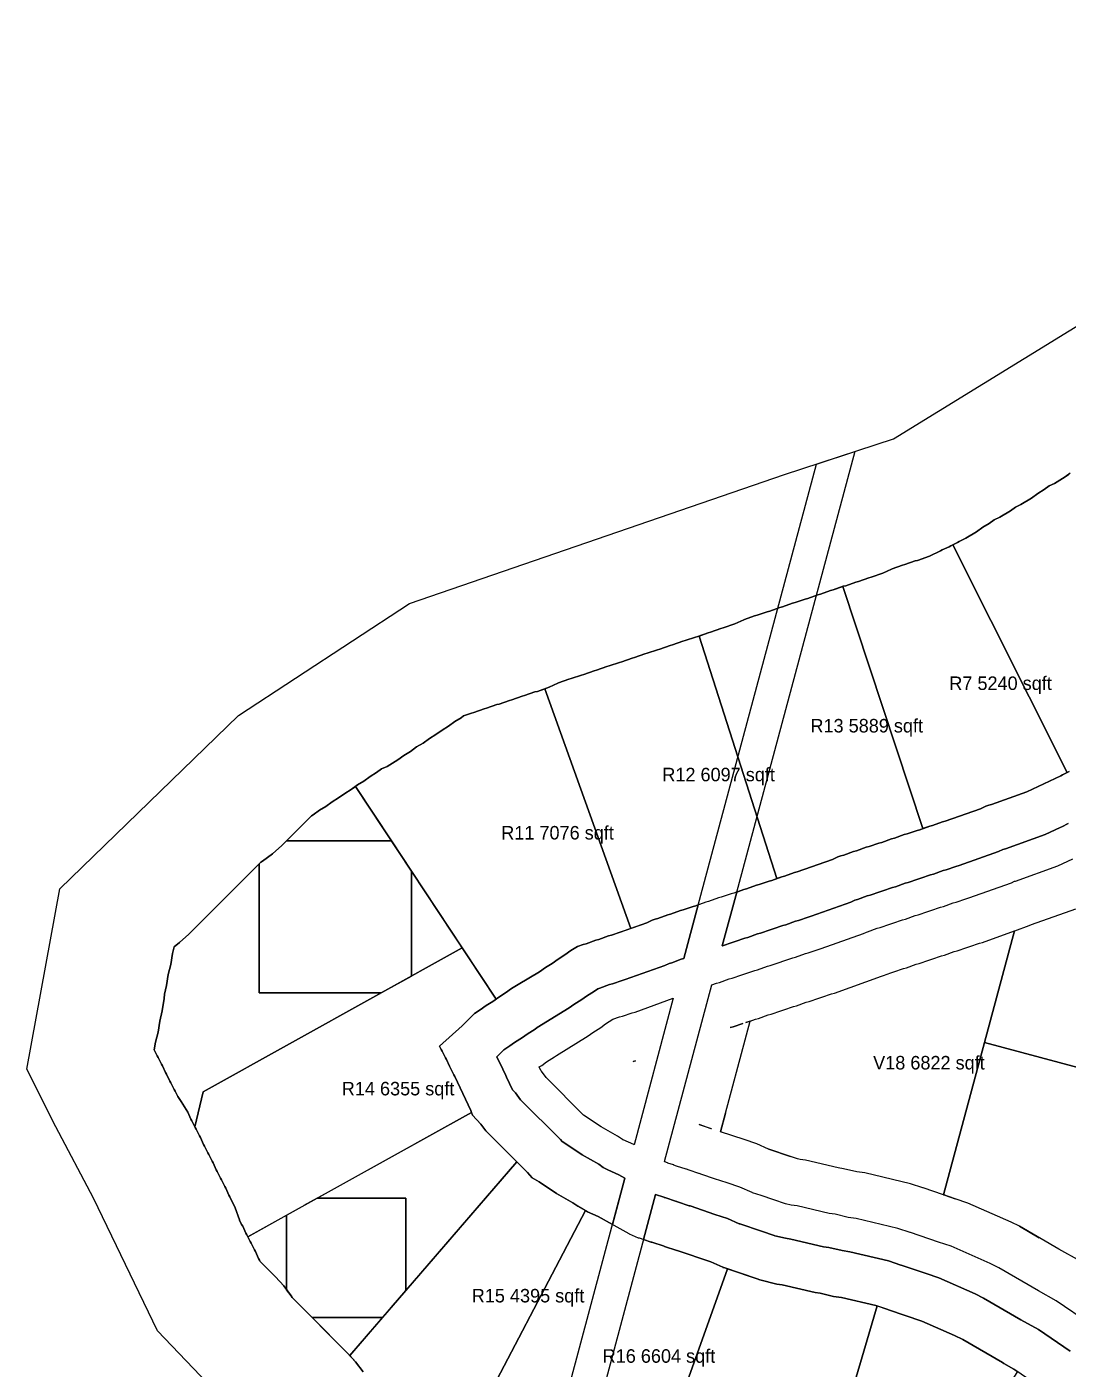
# Model space of a CAD drawing. Header units: metres. Extents: x 119 to 464, y -551 to -55.
# Drawn here: x 118.9 to 242.2, y -213.8 to -54.9 of the extents above; entities that cross this region are included whole.
import ezdxf

# ---------------------------------------------------------------- set-up
doc = ezdxf.new("R2010")
doc.units = ezdxf.units.M
for name, color, linetype in [('AMENITIES', 6, 'Continuous'), ('COLONY', 3, 'Continuous'), ('GARDENS', 82, 'Continuous'), ('PLOTS', 1, 'Continuous'), ('RIVER_PROMENADE', 62, 'Continuous'), ('ROADS', 8, 'Continuous'), ('TEXT', 7, 'Continuous')]:
    doc.layers.add(name, color=color, linetype=linetype)

msp = doc.modelspace()

# ---------------------------------------------------------------- linework, layer by layer
at = {"layer": 'AMENITIES'}
for points in [[(164.44, -167.31), (160.87, -169.3), (146.44, -169.3), (146.44, -154.03), (146.63, -153.84), (146.83, -153.72), (148.02, -152.85), (149.11, -151.86), (149.67, -151.3), (162.08, -151.3), (164.44, -154.87), (164.44, -167.31)], [(163.79, -193.61), (163.79, -204.51), (161.02, -207.73), (152.7, -207.73), (150.34, -205.37), (150.22, -205.17), (149.68, -204.43), (149.68, -195.62), (153.29, -193.61), (163.79, -193.61)]]:
    msp.add_lwpolyline(points, close=True, dxfattribs=at)
at = {"layer": 'COLONY'}
msp.add_lwpolyline([(151.35, -227.07), (134.39, -209.29), (126.82, -193.61), (122.36, -185.17), (118.94, -178.32), (122.83, -156.97), (143.97, -136.46), (164.23, -123.19), (208.6, -107.93), (221.48, -103.71), (247.6, -87.66), (258.4, -72.16), (277.21, -65.62), (293.47, -62.5), (331.12, -57.65), (352.37, -54.94)], dxfattribs=at)
at = {"layer": 'GARDENS'}
for points in [[(176.51, -240.56), (189.72, -191.24), (188.98, -190.83), (187.69, -190.26), (187.15, -189.95), (186.61, -189.59), (184.65, -188.45), (182.61, -187.09), (182.29, -186.9), (182.08, -186.67), (177.37, -181.96), (176.75, -181.14), (176.4, -180.76), (175.7, -179.28), (175.63, -179.09), (175.25, -178.32), (174.56, -176.85), (175.38, -176.03), (176.11, -175.58), (176.65, -175.17), (177.61, -174.58), (178.15, -174.17), (179.11, -173.58), (179.33, -173.41), (183.11, -171.08), (183.65, -170.67), (184.61, -170.08), (185.15, -169.67), (186.11, -169.08), (186.49, -168.8), (186.75, -168.73), (187.89, -168.32), (188.25, -168.23), (189.39, -167.82), (189.75, -167.73), (194.43, -166.05), (194.94, -165.81), (195.25, -165.73), (196.39, -165.32), (196.69, -165.24), (212.38, -106.69), (216.92, -105.2), (201.24, -163.73), (201.25, -163.73), (202.39, -163.32), (202.75, -163.23), (203.89, -162.82), (204.25, -162.73), (205.39, -162.32), (205.75, -162.23), (206.89, -161.82), (207.25, -161.73), (208.39, -161.32), (208.75, -161.23), (209.89, -160.82), (210.25, -160.73), (211.39, -160.32), (211.75, -160.23), (216.43, -158.55), (216.94, -158.31), (217.25, -158.23), (218.39, -157.82), (218.75, -157.73), (219.89, -157.32), (220.25, -157.23), (221.39, -156.82), (221.75, -156.73), (222.89, -156.32), (223.25, -156.23), (224.39, -155.82), (224.75, -155.73), (225.89, -155.32), (226.25, -155.23), (227.39, -154.82), (227.75, -154.73), (228.89, -154.32), (229.25, -154.23), (233.93, -152.55), (234.44, -152.31), (234.75, -152.23), (239.43, -150.55), (241.22, -149.7), (241.41, -149.63), (242.18, -149.25)], [(242.41, -211.71), (238.64, -209.14), (236.58, -207.99), (232.16, -205.42), (231.16, -204.92), (226.87, -203.02), (225.37, -202.52), (222.42, -201.52), (222.36, -201.51), (220.92, -201.02), (216.34, -199.94), (215.41, -199.81), (213.84, -199.44), (213.2, -199.35), (209.34, -198.44), (208.7, -198.35), (207.45, -198.06), (207.37, -198.02), (205.87, -197.52), (203.3, -196.65), (203.25, -196.63), (201.87, -196.02), (200.37, -195.52), (197.42, -194.52), (197.36, -194.51), (197.31, -194.49), (195.92, -194.02), (195.86, -194.01), (195.81, -193.99), (194.42, -193.52), (194.36, -193.51), (194.31, -193.49), (193.35, -193.17), (180.3, -241.88)]]:
    msp.add_lwpolyline(points, dxfattribs=at)
for points in [[(152.63, -148.34), (152.83, -148.22), (153.57, -147.68), (154.33, -147.22), (155.07, -146.68), (155.83, -146.22), (156.57, -145.68), (157.33, -145.22), (157.83, -144.86), (162.08, -151.3), (149.67, -151.3), (149.11, -151.86), (152.63, -148.34)], [(138.36, -184.23), (137.98, -183.43), (137.22, -182.17), (136.79, -181.58), (136.48, -180.93), (136.36, -180.73), (135.98, -179.93), (135.86, -179.73), (135.48, -178.93), (135.36, -178.73), (134.98, -177.93), (134.86, -177.73), (134.48, -176.93), (134.36, -176.73), (134.02, -176.02), (134.16, -175.13), (134.46, -173.93), (134.66, -172.63), (134.96, -171.43), (135.18, -169.97), (135.21, -169.43), (135.46, -168.43), (135.66, -167.13), (135.96, -165.93), (136.16, -164.63), (136.36, -163.83), (137.02, -163.35), (138.11, -162.36), (146.44, -154.03), (146.44, -169.3), (160.87, -169.3), (164.44, -167.31), (164.44, -154.87), (170.45, -163.97), (139.81, -181.01), (138.82, -185.15), (138.48, -184.43), (138.36, -184.23)], [(201.24, -163.73), (202.95, -157.36), (203.78, -157.06), (202.95, -157.36), (201.24, -163.73)], [(198.11, -158.98), (198.39, -158.88), (196.69, -165.24), (198.39, -158.88), (198.11, -158.98)], [(235.81, -161.96), (235.81, -161.96), (235.81, -161.96), (235.81, -161.96), (235.81, -161.96), (235.81, -161.96), (235.81, -161.96), (235.81, -161.96), (235.81, -161.96)], [(237.81, -161.22), (237.81, -161.22), (237.81, -161.22), (237.81, -161.22), (237.81, -161.22), (237.81, -161.22)], [(231.67, -163.41), (231.67, -163.41), (231.67, -163.41), (231.67, -163.41)], [(227.17, -164.91), (227.17, -164.91), (227.17, -164.91), (227.17, -164.91)], [(228.67, -164.41), (228.67, -164.41), (228.67, -164.41), (228.67, -164.41)], [(230.17, -163.91), (230.17, -163.91), (230.17, -163.91), (230.17, -163.91)], [(222.67, -166.41), (222.67, -166.41), (222.67, -166.41), (222.67, -166.41)], [(224.17, -165.91), (224.17, -165.91), (224.17, -165.91), (224.17, -165.91)], [(225.67, -165.41), (225.67, -165.41), (225.67, -165.41), (225.67, -165.41)], [(220.31, -167.22), (220.31, -167.22), (220.31, -167.22), (220.31, -167.22)], [(221.17, -166.91), (221.17, -166.91), (221.17, -166.91), (221.17, -166.91)], [(212.67, -169.91), (212.67, -169.91), (212.65, -169.92), (212.65, -169.92), (212.65, -169.92), (212.67, -169.91), (212.67, -169.91)], [(214.17, -169.41), (214.17, -169.41), (214.17, -169.41), (214.17, -169.41)], [(208.17, -171.41), (208.17, -171.41), (208.17, -171.41), (208.17, -171.41), (208.17, -171.41), (208.17, -171.41)], [(209.67, -170.91), (209.67, -170.91), (209.67, -170.91), (209.67, -170.91), (209.67, -170.91), (209.67, -170.91)], [(211.17, -170.41), (211.17, -170.41), (211.17, -170.41), (211.17, -170.41), (211.17, -170.41), (211.17, -170.41)], [(202.52, -173.33), (202.17, -173.41), (202.52, -173.32), (203.67, -172.91), (202.52, -173.33)], [(204.55, -172.63), (204.55, -172.63), (204.55, -172.63), (204.55, -172.63), (204.55, -172.63), (204.55, -172.64), (204.55, -172.64), (204.55, -172.64), (204.55, -172.64), (204.55, -172.64), (204.55, -172.64), (204.55, -172.64), (204.55, -172.64), (204.55, -172.64), (204.02, -172.82), (204.55, -172.63)], [(205.17, -172.41), (205.17, -172.41), (205.17, -172.41), (205.17, -172.41), (205.17, -172.41), (205.17, -172.41)], [(206.67, -171.91), (206.67, -171.91), (206.67, -171.91), (206.67, -171.91), (206.67, -171.91), (206.67, -171.91)], [(232.27, -175.17), (232.27, -175.17), (232.27, -175.17), (232.27, -175.17), (232.27, -175.17), (232.27, -175.17), (232.27, -175.17), (232.27, -175.17), (232.27, -175.17), (232.27, -175.17), (232.27, -175.17), (232.27, -175.17), (232.27, -175.17)], [(190.7, -177.4), (190.95, -177.34), (190.7, -177.41), (190.7, -177.4)], [(172.67, -184.84), (173.24, -185.61), (176.92, -189.29), (162.05, -206.53), (163.79, -204.51), (163.79, -193.61), (153.29, -193.61), (151.73, -194.48), (171.57, -183.45), (171.68, -183.76), (172.67, -184.84)], [(201.63, -183.52), (201.04, -185.73), (201.04, -185.73), (201.63, -183.52)], [(199.93, -185.36), (199.97, -185.38), (199.93, -185.37), (198.52, -184.89), (199.93, -185.36)], [(203.81, -186.67), (203.81, -186.67), (203.81, -186.67), (203.81, -186.67)], [(206.75, -187.81), (206.75, -187.81), (206.75, -187.81), (206.75, -187.81), (206.75, -187.81), (206.75, -187.81)], [(209.31, -188.67), (209.31, -188.67), (206.75, -187.81), (209.31, -188.67)], [(210.15, -188.95), (210.15, -188.95), (210.15, -188.95), (210.15, -188.95), (210.15, -188.95), (210.15, -188.95)], [(210.44, -189.02), (210.44, -189.02), (210.44, -189.02), (210.44, -189.02), (210.44, -189.02), (210.44, -189.02)], [(214.94, -190.02), (214.94, -190.02), (214.94, -190.02), (214.94, -190.02), (214.94, -190.02), (214.94, -190.02)], [(217.15, -190.48), (217.15, -190.48), (217.15, -190.48), (217.15, -190.48), (217.15, -190.48), (217.15, -190.48)], [(192.84, -198.79), (191.93, -198.48), (193.35, -193.17), (191.93, -198.48), (192.84, -198.79)], [(224.97, -192.38), (224.97, -192.38), (224.97, -192.38), (224.97, -192.38), (224.97, -192.38), (224.97, -192.38)], [(227.43, -193.21), (227.43, -193.21), (227.43, -193.21), (227.43, -193.21), (227.43, -193.21), (227.43, -193.21), (227.44, -193.21), (227.43, -193.21), (227.43, -193.21)], [(228.81, -193.67), (228.81, -193.67), (227.44, -193.21), (228.81, -193.67)], [(149.35, -203.98), (148.36, -202.89), (146.55, -201.08), (146.48, -200.93), (146.36, -200.73), (145.98, -199.93), (145.86, -199.73), (145.48, -198.93), (145.36, -198.73), (145.1, -198.17), (149.68, -195.62), (149.68, -204.43), (150.22, -205.17), (149.35, -203.98)], [(188.26, -196.71), (186.54, -195.76), (188.26, -196.71), (188.26, -196.71)], [(236.41, -196.93), (236.41, -196.93), (236.41, -196.93), (236.42, -196.93), (236.42, -196.93), (236.42, -196.93), (236.42, -196.93), (236.42, -196.93), (236.42, -196.93), (238.74, -198.28), (236.41, -196.93), (236.41, -196.93)], [(157.15, -212.21), (156.86, -211.89), (152.7, -207.73), (161.02, -207.73), (157.15, -212.21)]]:
    msp.add_lwpolyline(points, close=True, dxfattribs=at)
at = {"layer": 'PLOTS'}
for points in [[(242.3, -143.09), (242.06, -143.2), (228.51, -116.25), (229.07, -115.98), (229.07, -115.98), (229.27, -115.86), (230.07, -115.48), (231.33, -114.72), (232.07, -114.18), (232.83, -113.72), (233.42, -113.29), (234.07, -112.98), (235.33, -112.22), (235.92, -111.79), (236.57, -111.48), (237.83, -110.72), (238.57, -110.18), (239.33, -109.72), (239.92, -109.29), (240.57, -108.98), (241.83, -108.22), (242.27, -107.9)], [(258.76, -182.27), (232.27, -175.17), (232.27, -175.17), (232.27, -175.17), (232.27, -175.17), (232.27, -175.17), (235.81, -161.96), (235.81, -161.96), (235.81, -161.96), (235.81, -161.96), (235.81, -161.96), (235.87, -161.94), (237.57, -161.33), (237.57, -161.33), (237.57, -161.33), (237.57, -161.33), (237.81, -161.22), (237.81, -161.22), (237.81, -161.22), (237.81, -161.22), (243.07, -159.33)], [(243.63, -201.06), (241.07, -199.63), (241.07, -199.63), (241.07, -199.63), (241.07, -199.63), (241.07, -199.63), (241.07, -199.63), (241.06, -199.63), (241.06, -199.63), (241.06, -199.63), (236.42, -196.93), (236.42, -196.93), (236.42, -196.93), (236.42, -196.93), (236.42, -196.93), (236.42, -196.93), (236.41, -196.93), (236.41, -196.93), (236.41, -196.93), (235.41, -196.43), (235.41, -196.43), (230.31, -194.17), (230.31, -194.17), (228.81, -193.67), (227.44, -193.21), (227.43, -193.21), (227.43, -193.21), (232.27, -175.17), (232.27, -175.17), (232.27, -175.17), (258.76, -182.27)], [(158.72, -214.17), (157.85, -212.98), (157.15, -212.21), (176.92, -189.29), (178.19, -190.56), (178.75, -191.18), (179.56, -191.66), (181.63, -193.04), (183.56, -194.16), (184.13, -194.54), (185.05, -195.07), (171.06, -221.82)], [(171.06, -221.82), (185.05, -195.07), (185.27, -195.2), (186.54, -195.76), (190.17, -197.77), (190.22, -197.81), (191.29, -198.28), (191.32, -198.29), (191.34, -198.29), (191.41, -198.31), (192.84, -198.79), (192.91, -198.81), (194.34, -199.29), (194.41, -199.31), (195.84, -199.79), (195.91, -199.81), (199.87, -201.15), (201.29, -201.78), (201.32, -201.79), (201.34, -201.79), (201.41, -201.81), (201.85, -201.96), (191.73, -230.37)], [(191.73, -230.37), (201.85, -201.96), (205.37, -203.15), (205.67, -203.28), (207.71, -203.76), (208.33, -203.85), (212.21, -204.76), (212.83, -204.85), (214.41, -205.22), (215.33, -205.35), (219.41, -206.31), (219.55, -206.36), (211.05, -235.32)]]:
    msp.add_lwpolyline(points, dxfattribs=at)
for points in [[(215.56, -121.17), (215.85, -121.1), (217.06, -120.67), (217.35, -120.6), (218.56, -120.17), (218.85, -120.1), (220.24, -119.61), (221.28, -119.12), (221.35, -119.1), (222.56, -118.67), (222.85, -118.6), (224.06, -118.17), (224.35, -118.1), (225.74, -117.61), (227.07, -116.98), (227.27, -116.86), (228.07, -116.48), (228.27, -116.36), (228.51, -116.25), (242.06, -143.2), (241.51, -143.47), (241.3, -143.59), (237.29, -145.49), (233.11, -146.98), (232.78, -147.06), (232.42, -147.19), (231.79, -147.49), (227.61, -148.98), (227.28, -149.06), (226.11, -149.48), (225.78, -149.56), (224.98, -149.85), (215.51, -121.19), (215.56, -121.17)], [(199.56, -126.67), (199.85, -126.6), (201.06, -126.17), (201.35, -126.1), (202.74, -125.61), (203.78, -125.12), (203.85, -125.1), (205.06, -124.67), (205.35, -124.6), (206.56, -124.17), (206.85, -124.1), (208.06, -123.67), (208.35, -123.6), (209.56, -123.17), (209.85, -123.1), (211.06, -122.67), (211.35, -122.6), (212.56, -122.17), (212.85, -122.1), (214.06, -121.67), (214.35, -121.6), (215.51, -121.19), (224.98, -149.85), (224.61, -149.98), (224.28, -150.06), (223.11, -150.48), (222.78, -150.56), (221.61, -150.98), (221.28, -151.06), (220.11, -151.48), (219.78, -151.56), (218.61, -151.98), (218.28, -152.06), (217.11, -152.48), (216.78, -152.56), (215.61, -152.98), (215.28, -153.06), (214.92, -153.19), (214.29, -153.49), (210.11, -154.98), (209.78, -155.06), (208.61, -155.48), (208.28, -155.56), (207.69, -155.77), (198.5, -127.05), (199.56, -126.67)], [(180.74, -133.11), (181.78, -132.62), (181.85, -132.6), (183.06, -132.17), (183.35, -132.1), (184.56, -131.67), (184.85, -131.6), (186.06, -131.17), (186.35, -131.1), (187.56, -130.67), (187.85, -130.6), (189.06, -130.17), (189.35, -130.1), (190.56, -129.67), (190.85, -129.6), (192.06, -129.17), (192.35, -129.1), (193.56, -128.67), (193.85, -128.6), (195.06, -128.17), (195.35, -128.1), (196.56, -127.67), (196.85, -127.6), (198.06, -127.17), (198.35, -127.1), (198.5, -127.05), (207.69, -155.77), (207.11, -155.98), (206.78, -156.06), (205.61, -156.48), (205.28, -156.56), (204.11, -156.98), (203.78, -157.06), (202.61, -157.48), (202.28, -157.56), (201.11, -157.98), (200.78, -158.06), (199.61, -158.48), (199.28, -158.56), (198.11, -158.98), (197.78, -159.06), (196.61, -159.48), (196.28, -159.56), (195.11, -159.98), (194.78, -160.06), (193.61, -160.48), (193.28, -160.56), (192.92, -160.69), (192.29, -160.99), (190.41, -161.66), (180.24, -133.29), (180.74, -133.11)], [(158.07, -144.68), (158.83, -144.22), (159.57, -143.68), (160.33, -143.22), (160.92, -142.79), (161.57, -142.48), (162.83, -141.72), (163.57, -141.18), (164.33, -140.72), (165.07, -140.18), (165.83, -139.72), (166.57, -139.18), (167.33, -138.72), (168.07, -138.18), (168.83, -137.72), (169.57, -137.18), (170.33, -136.72), (170.63, -136.5), (171.56, -136.17), (171.85, -136.1), (173.06, -135.67), (173.35, -135.6), (174.56, -135.17), (174.85, -135.1), (176.06, -134.67), (176.35, -134.6), (177.56, -134.17), (177.85, -134.1), (179.06, -133.67), (179.35, -133.6), (180.24, -133.29), (190.41, -161.66), (188.11, -162.48), (187.78, -162.56), (186.61, -162.98), (186.28, -163.06), (185.11, -163.48), (184.78, -163.56), (184.11, -163.8), (184.1, -163.81), (183.31, -164.29), (182.6, -164.81), (181.81, -165.29), (181.1, -165.81), (180.31, -166.29), (179.6, -166.81), (177.1, -168.31), (176.31, -168.79), (175.6, -169.31), (174.81, -169.79), (174.46, -170.05), (157.83, -144.86), (158.07, -144.68)], [(227.43, -193.21), (227.43, -193.21), (227.43, -193.21), (227.43, -193.21), (225.02, -192.39), (225.02, -192.39), (225.02, -192.39), (225.02, -192.39), (224.97, -192.38), (224.97, -192.38), (224.97, -192.38), (224.97, -192.38), (223.52, -191.89), (223.52, -191.89), (223.52, -191.89), (223.52, -191.89), (218.1, -190.61), (218.1, -190.61), (218.1, -190.61), (218.1, -190.61), (217.15, -190.48), (217.15, -190.48), (217.15, -190.48), (217.15, -190.48), (215.6, -190.11), (215.6, -190.11), (215.6, -190.11), (215.6, -190.11), (214.94, -190.02), (214.94, -190.02), (214.94, -190.02), (214.94, -190.02), (211.1, -189.11), (211.1, -189.11), (211.1, -189.11), (211.1, -189.11), (210.44, -189.02), (210.44, -189.02), (210.44, -189.02), (210.44, -189.02), (210.15, -188.95), (210.15, -188.95), (210.15, -188.95), (210.15, -188.95), (209.31, -188.67), (206.75, -187.81), (206.75, -187.81), (206.75, -187.81), (206.75, -187.81), (206.71, -187.79), (206.71, -187.79), (206.71, -187.79), (206.71, -187.79), (205.31, -187.17), (205.31, -187.17), (205.31, -187.17), (205.31, -187.17), (203.81, -186.67), (201.04, -185.73), (201.04, -185.73), (201.04, -185.73), (201.04, -185.73), (201.04, -185.73), (204.55, -172.64), (204.55, -172.64), (204.55, -172.64), (204.55, -172.64), (204.55, -172.64), (204.55, -172.64), (204.55, -172.64), (204.55, -172.64), (204.55, -172.64), (204.55, -172.64), (204.55, -172.64), (204.55, -172.64), (204.55, -172.64), (204.55, -172.63), (204.55, -172.63), (204.55, -172.63), (204.55, -172.63), (204.55, -172.63), (205.17, -172.41), (205.17, -172.41), (205.17, -172.41), (205.17, -172.41), (205.52, -172.32), (205.52, -172.32), (205.52, -172.32), (205.52, -172.32), (206.67, -171.91), (206.67, -171.91), (206.67, -171.91), (206.67, -171.91), (207.02, -171.82), (207.02, -171.82), (207.02, -171.82), (207.02, -171.82), (208.17, -171.41), (208.17, -171.41), (208.17, -171.41), (208.17, -171.41), (208.52, -171.32), (208.52, -171.32), (208.52, -171.32), (208.52, -171.32), (209.67, -170.91), (209.67, -170.91), (209.67, -170.91), (209.67, -170.91), (210.02, -170.82), (210.02, -170.82), (210.02, -170.82), (210.02, -170.82), (211.17, -170.41), (211.17, -170.41), (211.17, -170.41), (211.17, -170.41), (211.52, -170.32), (211.52, -170.32), (211.52, -170.32), (211.52, -170.32), (212.65, -169.92), (212.65, -169.92), (212.65, -169.92), (212.67, -169.91), (212.67, -169.91), (213.02, -169.82), (213.02, -169.82), (214.17, -169.41), (214.17, -169.41), (214.52, -169.32), (214.52, -169.32), (220.07, -167.33), (220.07, -167.33), (220.31, -167.22), (220.31, -167.22), (221.17, -166.91), (221.17, -166.91), (221.52, -166.82), (221.52, -166.82), (222.67, -166.41), (222.67, -166.41), (223.02, -166.32), (223.02, -166.32), (224.17, -165.91), (224.17, -165.91), (224.52, -165.82), (224.52, -165.82), (225.67, -165.41), (225.67, -165.41), (226.02, -165.32), (226.02, -165.32), (227.17, -164.91), (227.17, -164.91), (227.52, -164.82), (227.52, -164.82), (228.67, -164.41), (228.67, -164.41), (229.02, -164.32), (229.02, -164.32), (230.17, -163.91), (230.17, -163.91), (230.52, -163.82), (230.52, -163.82), (231.67, -163.41), (231.67, -163.41), (232.02, -163.32), (232.02, -163.32), (235.81, -161.96), (235.81, -161.96), (235.81, -161.96), (232.27, -175.17), (232.27, -175.17), (232.27, -175.17), (232.27, -175.17), (227.43, -193.21), (227.43, -193.21)], [(144.98, -197.93), (144.86, -197.73), (144.48, -196.93), (144.36, -196.73), (144.12, -196.22), (144.1, -196.15), (143.61, -194.76), (142.98, -193.43), (142.86, -193.23), (142.48, -192.43), (142.36, -192.23), (141.98, -191.43), (141.86, -191.23), (141.48, -190.43), (141.36, -190.23), (140.98, -189.43), (140.86, -189.23), (140.48, -188.43), (140.36, -188.23), (139.98, -187.43), (139.86, -187.23), (139.48, -186.43), (139.36, -186.23), (138.98, -185.43), (138.86, -185.23), (138.82, -185.15), (139.81, -181.01), (170.45, -163.97), (174.46, -170.05), (174.1, -170.31), (173.31, -170.79), (172.6, -171.31), (171.9, -171.73), (170.44, -173.19), (167.78, -175.6), (167.97, -175.99), (168.09, -176.2), (168.47, -176.99), (168.59, -177.2), (168.97, -177.99), (169.09, -178.2), (169.47, -178.99), (169.59, -179.2), (171.49, -183.21), (171.57, -183.45), (145.1, -198.17), (144.98, -197.93)], [(219.07, -239.02), (218.42, -238.71), (217.83, -238.28), (216.57, -237.52), (215.77, -237.14), (215.57, -237.02), (214.24, -236.39), (212.85, -235.9), (212.56, -235.83), (211.35, -235.4), (211.05, -235.32), (219.55, -206.36), (220.84, -206.79), (220.91, -206.81), (224.87, -208.15), (228.7, -209.84), (229.7, -210.34), (234.39, -213.06), (234.56, -213.16), (235.75, -213.82), (236.19, -214.12), (219.77, -239.44), (219.07, -239.02)]]:
    msp.add_lwpolyline(points, close=True, dxfattribs=at)
at = {"layer": 'RIVER_PROMENADE'}
for points in [[(151.35, -227.07), (134.39, -209.29), (126.82, -193.61), (122.36, -185.17), (118.94, -178.32), (122.83, -156.97), (143.97, -136.46), (164.23, -123.19), (208.6, -107.93), (221.48, -103.71), (247.6, -87.66), (258.4, -72.16), (277.21, -65.62), (293.47, -62.5), (331.12, -57.65), (352.37, -54.94)], [(242.42, -107.79), (241.83, -108.22), (240.57, -108.98), (239.92, -109.29), (239.33, -109.72), (238.57, -110.18), (237.83, -110.72), (236.57, -111.48), (235.92, -111.79), (235.33, -112.22), (234.07, -112.98), (233.42, -113.29), (232.83, -113.72), (232.07, -114.18), (231.33, -114.72), (230.07, -115.48), (229.27, -115.86), (229.07, -115.98), (228.27, -116.36), (228.07, -116.48), (227.27, -116.86), (227.07, -116.98), (225.74, -117.61), (224.35, -118.1), (224.06, -118.17), (222.85, -118.6), (222.56, -118.67), (221.35, -119.1), (221.28, -119.12), (220.24, -119.61), (218.85, -120.1), (218.56, -120.17), (217.35, -120.6), (217.06, -120.67), (215.85, -121.1), (215.56, -121.17), (214.35, -121.6), (214.06, -121.67), (212.85, -122.1), (212.56, -122.17), (211.35, -122.6), (211.06, -122.67), (209.85, -123.1), (209.56, -123.17), (208.35, -123.6), (208.06, -123.67), (206.85, -124.1), (206.56, -124.17), (205.35, -124.6), (205.06, -124.67), (203.85, -125.1), (203.78, -125.12), (202.74, -125.61), (201.35, -126.1), (201.06, -126.17), (199.85, -126.6), (199.56, -126.67), (198.35, -127.1), (198.06, -127.17), (196.85, -127.6), (196.56, -127.67), (195.35, -128.1), (195.06, -128.17), (193.85, -128.6), (193.56, -128.67), (192.35, -129.1), (192.06, -129.17), (190.85, -129.6), (190.56, -129.67), (189.35, -130.1), (189.06, -130.17), (187.85, -130.6), (187.56, -130.67), (186.35, -131.1), (186.06, -131.17), (184.85, -131.6), (184.56, -131.67), (183.35, -132.1), (183.06, -132.17), (181.85, -132.6), (181.78, -132.62), (180.74, -133.11), (179.35, -133.6), (179.06, -133.67), (177.85, -134.1), (177.56, -134.17), (176.35, -134.6), (176.06, -134.67), (174.85, -135.1), (174.56, -135.17), (173.35, -135.6), (173.06, -135.67), (171.85, -136.1), (171.56, -136.17), (170.63, -136.5), (170.33, -136.72), (169.57, -137.18), (168.83, -137.72), (168.07, -138.18), (167.33, -138.72), (166.57, -139.18), (165.83, -139.72), (165.07, -140.18), (164.33, -140.72), (163.57, -141.18), (162.83, -141.72), (161.57, -142.48), (160.92, -142.79), (160.33, -143.22), (159.57, -143.68), (158.83, -144.22), (158.07, -144.68), (157.33, -145.22), (156.57, -145.68), (155.83, -146.22), (155.07, -146.68), (154.33, -147.22), (153.57, -147.68), (152.83, -148.22), (152.63, -148.34), (149.11, -151.86), (148.02, -152.85), (146.83, -153.72), (146.63, -153.84), (138.11, -162.36), (137.02, -163.35), (136.36, -163.83), (136.16, -164.63), (135.96, -165.93), (135.66, -167.13), (135.46, -168.43), (135.21, -169.43), (135.18, -169.97), (134.96, -171.43), (134.66, -172.63), (134.46, -173.93), (134.16, -175.13), (134.02, -176.02), (134.36, -176.73), (134.48, -176.93), (134.86, -177.73), (134.98, -177.93), (135.36, -178.73), (135.48, -178.93), (135.86, -179.73), (135.98, -179.93), (136.36, -180.73), (136.48, -180.93), (136.79, -181.58), (137.22, -182.17), (137.98, -183.43), (138.36, -184.23), (138.48, -184.43), (138.86, -185.23), (138.98, -185.43), (139.36, -186.23), (139.48, -186.43), (139.86, -187.23), (139.98, -187.43), (140.36, -188.23), (140.48, -188.43), (140.86, -189.23), (140.98, -189.43), (141.36, -190.23), (141.48, -190.43), (141.86, -191.23), (141.98, -191.43), (142.36, -192.23), (142.48, -192.43), (142.86, -193.23), (142.98, -193.43), (143.61, -194.76), (144.1, -196.15), (144.12, -196.22), (144.36, -196.73), (144.48, -196.93), (144.86, -197.73), (144.98, -197.93), (145.36, -198.73), (145.48, -198.93), (145.86, -199.73), (145.98, -199.93), (146.36, -200.73), (146.48, -200.93), (146.55, -201.08), (148.36, -202.89), (149.35, -203.98), (150.22, -205.17), (150.34, -205.37), (156.86, -211.89), (157.85, -212.98), (158.72, -214.17)]]:
    msp.add_lwpolyline(points, dxfattribs=at)
at = {"layer": 'ROADS'}
for points in [[(242.18, -149.25), (241.41, -149.63), (241.22, -149.7), (239.43, -150.55), (234.75, -152.23), (234.44, -152.31), (233.93, -152.55), (229.25, -154.23), (228.89, -154.32), (227.75, -154.73), (227.39, -154.82), (226.25, -155.23), (225.89, -155.32), (224.75, -155.73), (224.39, -155.82), (223.25, -156.23), (222.89, -156.32), (221.75, -156.73), (221.39, -156.82), (220.25, -157.23), (219.89, -157.32), (218.75, -157.73), (218.39, -157.82), (217.25, -158.23), (216.94, -158.31), (216.43, -158.55), (211.75, -160.23), (211.39, -160.32), (210.25, -160.73), (209.89, -160.82), (208.75, -161.23), (208.39, -161.32), (207.25, -161.73), (206.89, -161.82), (205.75, -162.23), (205.39, -162.32), (204.25, -162.73), (203.89, -162.82), (202.75, -163.23), (202.39, -163.32), (201.25, -163.73), (201.24, -163.73), (202.95, -157.36), (203.78, -157.06), (203.78, -157.06), (204.11, -156.98), (205.28, -156.56), (205.61, -156.48), (206.78, -156.06), (207.11, -155.98), (208.28, -155.56), (208.61, -155.48), (209.78, -155.06), (210.11, -154.98), (214.29, -153.49), (214.92, -153.19), (215.28, -153.06), (215.61, -152.98), (216.78, -152.56), (217.11, -152.48), (218.28, -152.06), (218.61, -151.98), (219.78, -151.56), (220.11, -151.48), (221.28, -151.06), (221.61, -150.98), (222.78, -150.56), (223.11, -150.48), (224.28, -150.06), (224.61, -149.98), (225.78, -149.56), (226.11, -149.48), (227.28, -149.06), (227.61, -148.98), (231.79, -147.49), (232.42, -147.19), (232.78, -147.06), (233.11, -146.98), (237.29, -145.49), (241.3, -143.59), (241.51, -143.47), (242.3, -143.09)], [(244.81, -208.51), (240.74, -205.74), (238.65, -204.57), (233.95, -201.85), (232.95, -201.35), (228.32, -199.29), (226.82, -198.79), (223.51, -197.68), (223.49, -197.67), (222.01, -197.18), (217.08, -196.01), (216.13, -195.88), (214.58, -195.51), (213.89, -195.41), (210.08, -194.51), (209.39, -194.41), (208.71, -194.25), (207.32, -193.79), (205.82, -193.29), (204.8, -192.95), (204.78, -192.94), (204.76, -192.93), (203.32, -192.29), (201.82, -191.79), (200.32, -191.29), (198.82, -190.79), (198.51, -190.68), (198.49, -190.67), (198.47, -190.67), (198.45, -190.66), (197.32, -190.29), (197.01, -190.18), (196.99, -190.17), (196.97, -190.17), (196.95, -190.16), (195.82, -189.79), (195.51, -189.68), (195.49, -189.67), (195.47, -189.67), (195.45, -189.66), (194.8, -189.45), (194.78, -189.44), (194.76, -189.43), (194.45, -189.29), (194.4, -189.26), (200, -168.35), (200.57, -168.15), (200.92, -168.06), (202.07, -167.65), (202.42, -167.56), (203.57, -167.15), (203.92, -167.06), (205.07, -166.65), (205.42, -166.56), (206.57, -166.15), (206.92, -166.06), (208.07, -165.65), (208.42, -165.56), (209.57, -165.15), (209.92, -165.06), (211.07, -164.65), (211.42, -164.56), (212.57, -164.15), (212.92, -164.06), (217.96, -162.25), (218.3, -162.09), (218.42, -162.06), (219.57, -161.65), (219.92, -161.56), (221.07, -161.15), (221.42, -161.06), (222.57, -160.65), (222.92, -160.56), (224.07, -160.15), (224.42, -160.06), (225.57, -159.65), (225.92, -159.56), (227.07, -159.15), (227.42, -159.06), (228.57, -158.65), (228.92, -158.56), (230.07, -158.15), (230.42, -158.06), (235.46, -156.25), (235.8, -156.09), (235.92, -156.06), (240.96, -154.25), (242.74, -153.41)], [(239.11, -216.11), (235.75, -213.82), (234.56, -213.16), (234.39, -213.06), (229.7, -210.34), (228.7, -209.84), (224.87, -208.15), (220.91, -206.81), (220.84, -206.79), (219.41, -206.31), (215.33, -205.35), (214.41, -205.22), (212.83, -204.85), (212.21, -204.76), (208.33, -203.85), (207.71, -203.76), (205.67, -203.28), (205.37, -203.15), (201.41, -201.81), (201.34, -201.79), (201.32, -201.79), (201.29, -201.78), (199.87, -201.15), (195.91, -199.81), (195.84, -199.79), (194.41, -199.31), (194.34, -199.29), (192.91, -198.81), (192.84, -198.79), (191.93, -198.48), (193.35, -193.17), (194.31, -193.49), (194.36, -193.51), (194.42, -193.52), (195.81, -193.99), (195.86, -194.01), (195.92, -194.02), (197.31, -194.49), (197.36, -194.51), (197.42, -194.52), (200.37, -195.52), (201.87, -196.02), (203.25, -196.63), (203.3, -196.65), (205.87, -197.52), (207.37, -198.02), (207.45, -198.06), (208.7, -198.35), (209.34, -198.44), (213.2, -199.35), (213.84, -199.44), (215.41, -199.81), (216.34, -199.94), (220.92, -201.02), (222.36, -201.51), (222.42, -201.52), (225.37, -202.52), (226.87, -203.02), (231.16, -204.92), (232.16, -205.42), (236.58, -207.99), (238.64, -209.14), (242.41, -211.71)]]:
    msp.add_lwpolyline(points, dxfattribs=at)
for points in [[(186.54, -195.76), (185.27, -195.2), (184.13, -194.54), (183.56, -194.16), (181.63, -193.04), (179.56, -191.66), (178.75, -191.18), (178.19, -190.56), (173.24, -185.61), (172.67, -184.84), (171.68, -183.76), (171.49, -183.21), (169.59, -179.2), (169.47, -178.99), (169.09, -178.2), (168.97, -177.99), (168.59, -177.2), (168.47, -176.99), (168.09, -176.2), (167.97, -175.99), (167.78, -175.6), (170.44, -173.19), (171.9, -171.73), (172.6, -171.31), (173.31, -170.79), (174.1, -170.31), (174.81, -169.79), (175.6, -169.31), (176.31, -168.79), (177.1, -168.31), (179.6, -166.81), (180.31, -166.29), (181.1, -165.81), (181.81, -165.29), (182.6, -164.81), (183.31, -164.29), (184.1, -163.81), (184.11, -163.8), (184.78, -163.56), (185.11, -163.48), (186.28, -163.06), (186.61, -162.98), (187.78, -162.56), (188.11, -162.48), (192.29, -160.99), (192.92, -160.69), (193.28, -160.56), (193.61, -160.48), (194.78, -160.06), (195.11, -159.98), (196.28, -159.56), (196.61, -159.48), (197.78, -159.06), (198.11, -158.98), (198.39, -158.88), (196.69, -165.24), (196.39, -165.32), (195.25, -165.73), (194.94, -165.81), (194.43, -166.05), (189.75, -167.73), (189.39, -167.82), (188.25, -168.23), (187.89, -168.32), (186.75, -168.73), (186.49, -168.8), (186.11, -169.08), (185.15, -169.67), (184.61, -170.08), (183.65, -170.67), (183.11, -171.08), (179.33, -173.41), (179.11, -173.58), (178.15, -174.17), (177.61, -174.58), (176.65, -175.17), (176.11, -175.58), (175.38, -176.03), (174.56, -176.85), (175.25, -178.32), (175.63, -179.09), (175.7, -179.28), (176.4, -180.76), (176.75, -181.14), (177.37, -181.96), (182.08, -186.67), (182.29, -186.9), (182.61, -187.09), (184.65, -188.45), (186.61, -189.59), (187.15, -189.95), (187.69, -190.26), (188.98, -190.83), (189.72, -191.24), (188.26, -196.71), (186.54, -195.76)], [(190.57, -171.65), (190.92, -171.56), (195.43, -169.94), (190.79, -187.27), (190.76, -187.25), (189.49, -186.7), (189.46, -186.68), (189.41, -186.65), (188.83, -186.26), (186.91, -185.15), (184.83, -183.76), (180.38, -179.31), (179.83, -178.58), (179.76, -178.5), (179.56, -178.07), (179.87, -177.88), (180.42, -177.47), (181.37, -176.88), (181.6, -176.71), (185.37, -174.38), (185.92, -173.97), (186.87, -173.38), (187.42, -172.97), (188.3, -172.42), (189.07, -172.15), (189.42, -172.06), (190.57, -171.65)]]:
    msp.add_lwpolyline(points, close=True, dxfattribs=at)

# ---------------------------------------------------------------- texts
at = {"layer": 'TEXT'}
for s, p in [('R7 5240 sqft', (228.1, -133.44)), ('R13 5889 sqft', (211.67, -138.47)), ('R12 6097 sqft', (194.14, -144.25)), ('R11 7076 sqft', (175.08, -151.14)), ('V18 6822 sqft', (219.09, -178.36)), ('R14 6355 sqft', (156.21, -181.43)), ('R15 4395 sqft', (171.59, -205.94)), ('R16 6604 sqft', (187.08, -213.08))]:
    msp.add_text(s, height=1.6, dxfattribs=at).set_placement(p)

doc.saveas('drawing.dxf')
